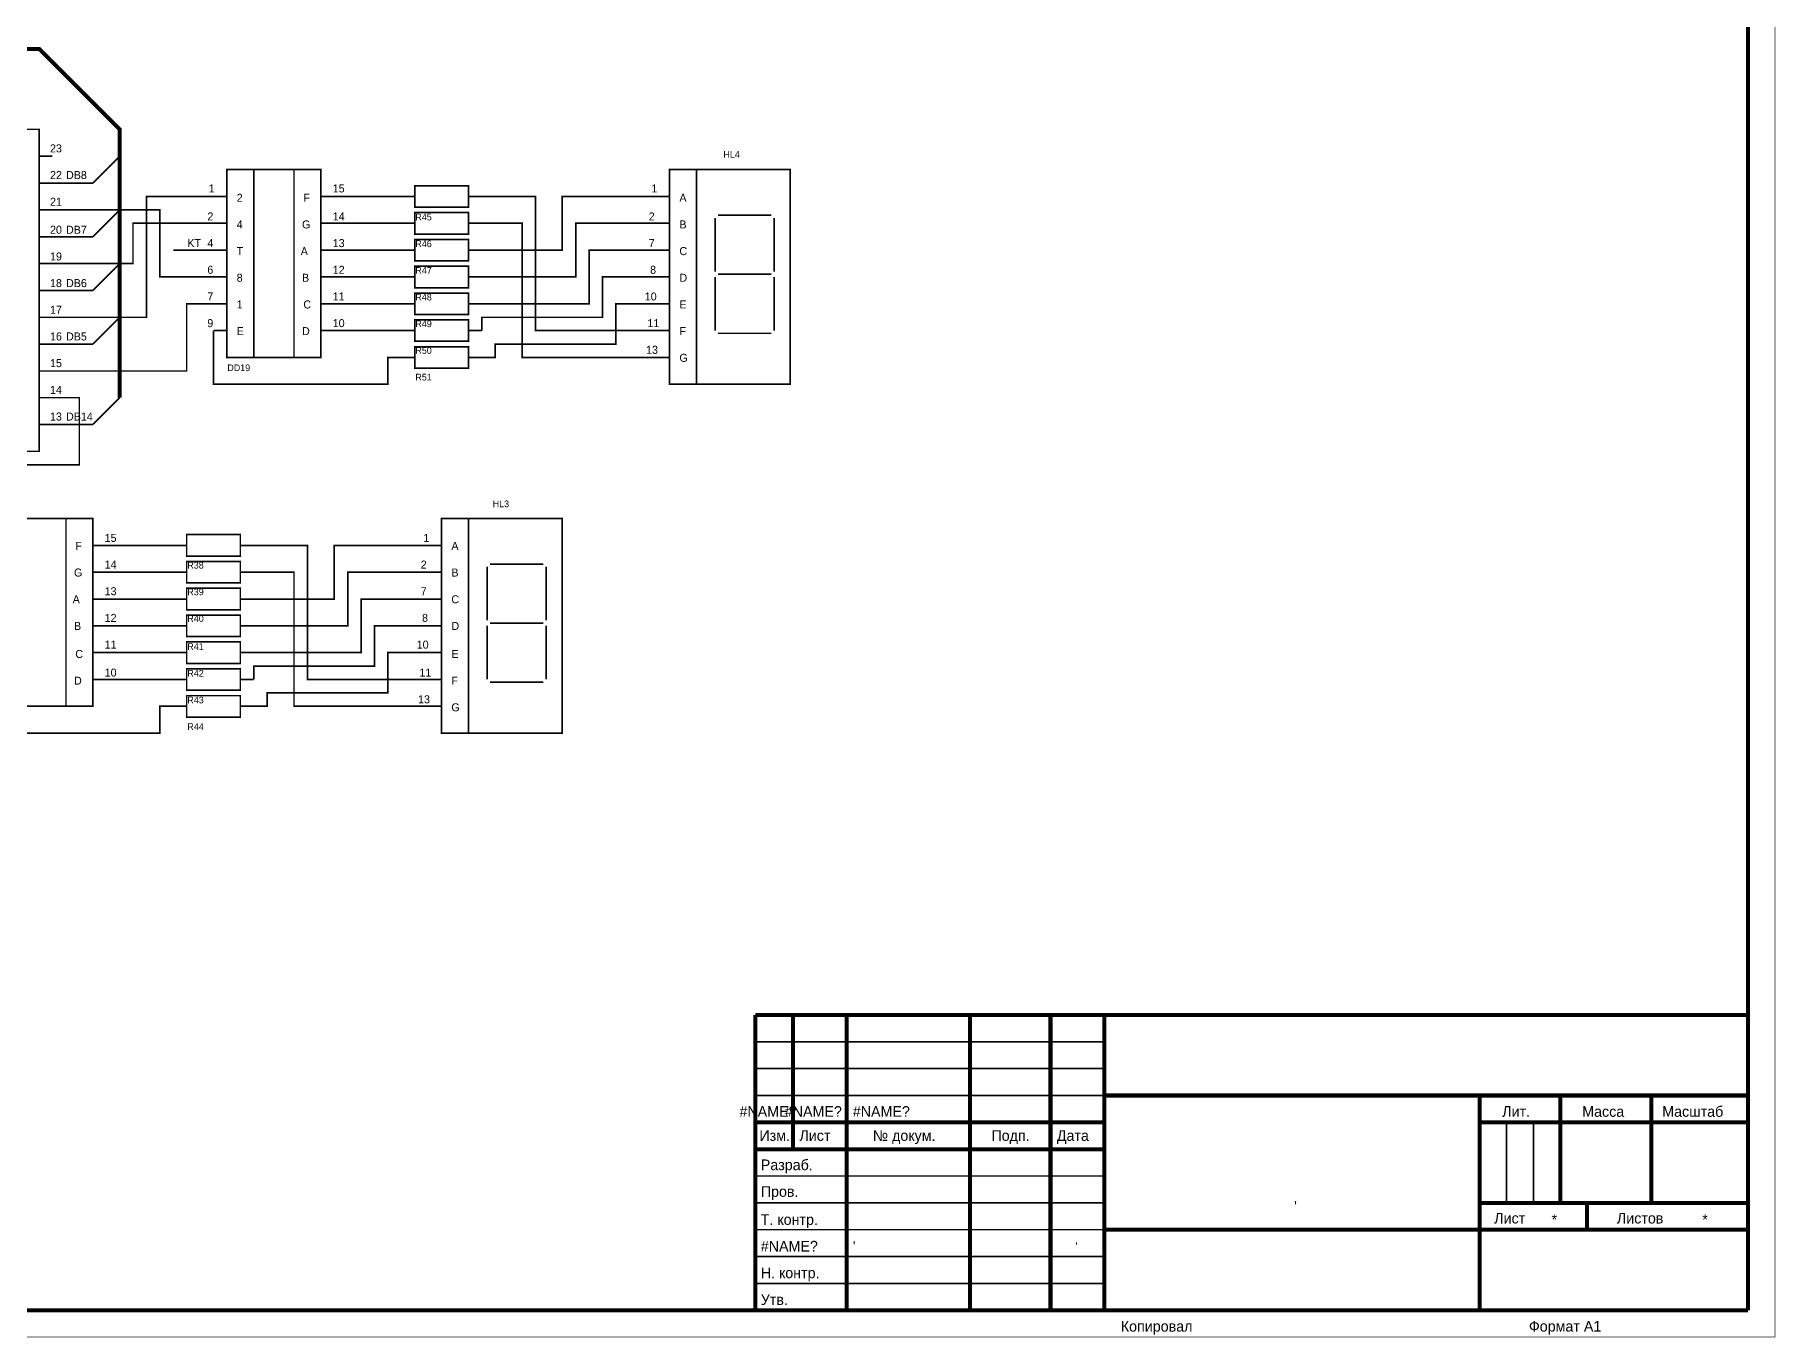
# Model space of a CAD drawing. Header units: millimetres. Extents: x 0 to 841, y 0 to 594.
# Drawn here: x 516.7 to 840.9, y 0 to 242.6 of the extents above; entities that cross this region are included whole.
import ezdxf

# ---------------------------------------------------------------- set-up
doc = ezdxf.new("R2010")
doc.units = ezdxf.units.MM
doc.layers.add('Sheet', color=255, linetype='Continuous')

msp = doc.modelspace()

# ---------------------------------------------------------------- linework, layer by layer
at = {"layer": 'Sheet'}
for points, const_width in [([(0.16, 594), (0.16, 0), (840.88, 0), (840.88, 594), (0.16, 594), (0.16, 594)], 0.0991), ([(0.16, 594), (0.16, 0), (840.88, 0), (840.88, 594), (0.16, 594), (0.16, 594)], 0.0991), ([(499.97, 224.99), (517.49, 224.99), (517.49, 165), (499.97, 165), (499.97, 224.99)], 0.3), ([(552.46, 217.5), (569.97, 217.5), (569.97, 182.49), (552.46, 182.49), (552.46, 217.5)], 0.3), ([(634.94, 217.5), (657.43, 217.5), (657.43, 177.49), (634.94, 177.49), (634.94, 217.5)], 0.3), ([(587.46, 214.49), (597.46, 214.49), (597.46, 210.48), (587.46, 210.48), (587.46, 214.49)], 0.3), ([(587.46, 209.48), (597.46, 209.48), (597.46, 205.48), (587.46, 205.48), (587.46, 209.48)], 0.3), ([(587.46, 204.48), (597.46, 204.48), (597.46, 200.48), (587.46, 200.48), (587.46, 204.48)], 0.3), ([(587.46, 199.48), (597.46, 199.48), (597.46, 195.47), (587.46, 195.47), (587.46, 199.48)], 0.3), ([(587.46, 194.48), (597.46, 194.48), (597.46, 190.47), (587.46, 190.47), (587.46, 194.48)], 0.3), ([(587.46, 189.48), (597.46, 189.48), (597.46, 185.5), (587.46, 185.5), (587.46, 189.48)], 0.3), ([(587.46, 184.48), (597.46, 184.48), (597.46, 180.5), (587.46, 180.5), (587.46, 184.48)], 0.3), ([(509.97, 152.48), (527.49, 152.48), (527.49, 117.5), (509.97, 117.5), (509.97, 152.48)], 0.3), ([(592.46, 152.48), (614.94, 152.48), (614.94, 112.49), (592.46, 112.49), (592.46, 152.48)], 0.3), ([(544.97, 149.49), (554.97, 149.49), (554.97, 145.49), (544.97, 145.49), (544.97, 149.49)], 0.3), ([(544.97, 144.49), (554.97, 144.49), (554.97, 140.48), (544.97, 140.48), (544.97, 144.49)], 0.3), ([(544.97, 139.49), (554.97, 139.49), (554.97, 135.48), (544.97, 135.48), (544.97, 139.49)], 0.3), ([(544.97, 134.49), (554.97, 134.49), (554.97, 130.48), (544.97, 130.48), (544.97, 134.49)], 0.3), ([(544.97, 129.49), (554.97, 129.49), (554.97, 125.48), (544.97, 125.48), (544.97, 129.49)], 0.3), ([(544.97, 124.49), (554.97, 124.49), (554.97, 120.48), (544.97, 120.48), (544.97, 124.49)], 0.3), ([(544.97, 119.48), (554.97, 119.48), (554.97, 115.48), (544.97, 115.48), (544.97, 119.48)], 0.3)]:
    msp.add_lwpolyline(points, close=True, dxfattribs=dict(at, const_width=const_width))
for points, const_width in [([(835.88, 589), (835.88, 4.97)], 0.749), ([(485, 239.99), (517.49, 239.99), (532.49, 224.99), (532.49, 175), (532.49, 175)], 0.749), ([(517.49, 219.99), (519.97, 219.99)], 0.3), ([(532.49, 219.99), (527.49, 214.98)], 0.3), ([(557.46, 217.5), (557.46, 182.49)], 0.3), ([(564.97, 217.5), (564.97, 182.49)], 0.3), ([(639.94, 217.5), (639.94, 177.49)], 0.3), ([(517.49, 214.98), (519.97, 214.98)], 0.3), ([(519.97, 214.98), (527.49, 214.98)], 0.3), ([(519.97, 189.97), (537.49, 189.97), (537.49, 212.5), (549.97, 212.5)], 0.3), ([(552.46, 212.5), (549.97, 212.5)], 0.3), ([(569.97, 212.5), (572.46, 212.5)], 0.3), ([(584.94, 212.5), (572.46, 212.5)], 0.3), ([(587.46, 212.5), (584.94, 212.5)], 0.3), ([(597.46, 212.5), (599.94, 212.5)], 0.3), ([(599.94, 212.5), (609.94, 212.5), (609.94, 187.49), (632.43, 187.49)], 0.3), ([(599.94, 202.49), (614.94, 202.49), (614.94, 212.5), (632.43, 212.5)], 0.3), ([(634.94, 212.5), (632.43, 212.5)], 0.3), ([(517.49, 209.98), (519.97, 209.98)], 0.3), ([(519.97, 209.98), (539.97, 209.98), (539.97, 197.49), (549.97, 197.49)], 0.3), ([(519.97, 199.98), (534.97, 199.98), (534.97, 207.5), (549.97, 207.5)], 0.3), ([(532.49, 209.98), (527.49, 204.98)], 0.3), ([(552.46, 207.5), (549.97, 207.5)], 0.3), ([(569.97, 207.5), (572.46, 207.5)], 0.3), ([(584.94, 207.5), (572.46, 207.5)], 0.3), ([(587.46, 207.5), (584.94, 207.5)], 0.3), ([(597.46, 207.5), (599.94, 207.5)], 0.3), ([(599.94, 207.5), (607.46, 207.5), (607.46, 182.49), (632.43, 182.49)], 0.3), ([(599.94, 197.49), (617.46, 197.49), (617.46, 207.5), (632.43, 207.5)], 0.3), ([(634.94, 207.5), (632.43, 207.5)], 0.3), ([(643.45, 198.49), (643.45, 208.49)], 0.3), ([(643.95, 208.99), (653.92, 208.99)], 0.3), ([(654.45, 198.49), (654.45, 208.49)], 0.3), ([(517.49, 204.98), (519.97, 204.98)], 0.3), ([(519.97, 204.98), (527.49, 204.98)], 0.3), ([(549.97, 202.49), (542.46, 202.49)], 0.3), ([(552.46, 202.49), (549.97, 202.49)], 0.3), ([(569.97, 202.49), (572.46, 202.49)], 0.3), ([(584.94, 202.49), (572.46, 202.49)], 0.3), ([(587.46, 202.49), (584.94, 202.49)], 0.3), ([(597.46, 202.49), (599.94, 202.49)], 0.3), ([(599.94, 192.49), (619.94, 192.49), (619.94, 202.49), (632.43, 202.49)], 0.3), ([(634.94, 202.49), (632.43, 202.49)], 0.3), ([(517.49, 199.98), (519.97, 199.98)], 0.3), ([(532.49, 199.98), (527.49, 194.98)], 0.3), ([(643.95, 197.99), (653.92, 197.99)], 0.3), ([(517.49, 194.98), (519.97, 194.98)], 0.3), ([(519.97, 194.98), (527.49, 194.98), (527.49, 194.98)], 0.3), ([(552.46, 197.49), (549.97, 197.49)], 0.3), ([(569.97, 197.49), (572.46, 197.49)], 0.3), ([(584.94, 197.49), (572.46, 197.49)], 0.3), ([(587.46, 197.49), (584.94, 197.49)], 0.3), ([(597.46, 197.49), (599.94, 197.49)], 0.3), ([(599.94, 187.49), (599.94, 189.97), (622.46, 189.97), (622.46, 197.49), (632.43, 197.49)], 0.3), ([(634.94, 197.49), (632.43, 197.49)], 0.3), ([(643.45, 197.49), (643.45, 187.49)], 0.3), ([(654.45, 197.49), (654.45, 187.49)], 0.3), ([(519.97, 179.97), (544.97, 179.97), (544.97, 192.49), (549.97, 192.49)], 0.3), ([(552.46, 192.49), (549.97, 192.49)], 0.3), ([(569.97, 192.49), (572.46, 192.49)], 0.3), ([(584.94, 192.49), (572.46, 192.49)], 0.3), ([(587.46, 192.49), (584.94, 192.49)], 0.3), ([(597.46, 192.49), (599.94, 192.49)], 0.3), ([(599.94, 182.49), (602.46, 182.49), (602.46, 184.97), (624.94, 184.97), (624.94, 192.49), (632.43, 192.49)], 0.3), ([(634.94, 192.49), (632.43, 192.49)], 0.3), ([(517.49, 189.97), (519.97, 189.97)], 0.3), ([(532.49, 189.97), (527.49, 184.97)], 0.3), ([(517.49, 184.97), (519.97, 184.97)], 0.3), ([(519.97, 184.97), (527.49, 184.97), (527.49, 184.97)], 0.3), ([(552.46, 187.49), (549.97, 187.49)], 0.3), ([(549.97, 187.49), (549.97, 177.49), (582.46, 177.49), (582.46, 182.49), (584.94, 182.49)], 0.3), ([(569.97, 187.49), (572.46, 187.49)], 0.3), ([(584.94, 187.49), (572.46, 187.49)], 0.3), ([(587.46, 187.49), (584.94, 187.49)], 0.3), ([(597.46, 187.49), (599.94, 187.49)], 0.3), ([(634.94, 187.49), (632.43, 187.49)], 0.3), ([(643.95, 186.99), (653.92, 186.99)], 0.3), ([(587.46, 182.49), (584.94, 182.49)], 0.3), ([(597.46, 182.49), (599.94, 182.49)], 0.3), ([(634.94, 182.49), (632.43, 182.49)], 0.3), ([(517.49, 179.97), (519.97, 179.97)], 0.3), ([(324.04, 162.48), (524.97, 162.48), (524.97, 175), (519.97, 175)], 0.3), ([(517.49, 175), (519.97, 175)], 0.3), ([(532.49, 175), (527.49, 170)], 0.3), ([(517.49, 170), (519.97, 170)], 0.3), ([(527.49, 170), (519.97, 170)], 0.3), ([(522.49, 152.48), (522.49, 117.5)], 0.3), ([(597.46, 152.48), (597.46, 112.49)], 0.3), ([(527.49, 147.47), (529.97, 147.47)], 0.3), ([(542.46, 147.47), (529.97, 147.47)], 0.3), ([(544.97, 147.47), (542.46, 147.47)], 0.3), ([(554.97, 147.47), (557.46, 147.47)], 0.3), ([(557.46, 147.47), (567.46, 147.47), (567.46, 122.5), (589.94, 122.5)], 0.3), ([(557.46, 137.47), (572.46, 137.47), (572.46, 147.47), (589.94, 147.47)], 0.3), ([(592.46, 147.47), (589.94, 147.47)], 0.3), ([(600.97, 133.49), (600.97, 143.5)], 0.3), ([(601.46, 144), (611.43, 144)], 0.3), ([(611.96, 133.49), (611.96, 143.5)], 0.3), ([(527.49, 142.47), (529.97, 142.47)], 0.3), ([(542.46, 142.47), (529.97, 142.47)], 0.3), ([(544.97, 142.47), (542.46, 142.47)], 0.3), ([(554.97, 142.47), (557.46, 142.47)], 0.3), ([(557.46, 142.47), (564.97, 142.47), (564.97, 117.5), (589.94, 117.5)], 0.3), ([(557.46, 132.5), (574.97, 132.5), (574.97, 142.47), (589.94, 142.47)], 0.3), ([(592.46, 142.47), (589.94, 142.47)], 0.3), ([(527.49, 137.47), (529.97, 137.47)], 0.3), ([(542.46, 137.47), (529.97, 137.47)], 0.3), ([(544.97, 137.47), (542.46, 137.47)], 0.3), ([(554.97, 137.47), (557.46, 137.47)], 0.3), ([(557.46, 127.5), (577.46, 127.5), (577.46, 137.47), (589.94, 137.47)], 0.3), ([(592.46, 137.47), (589.94, 137.47)], 0.3), ([(601.46, 133), (611.43, 133)], 0.3), ([(527.49, 132.5), (529.97, 132.5)], 0.3), ([(542.46, 132.5), (529.97, 132.5)], 0.3), ([(544.97, 132.5), (542.46, 132.5)], 0.3), ([(554.97, 132.5), (557.46, 132.5)], 0.3), ([(557.46, 122.5), (557.46, 124.98), (579.97, 124.98), (579.97, 132.5), (589.94, 132.5)], 0.3), ([(592.46, 132.5), (589.94, 132.5)], 0.3), ([(600.97, 132.5), (600.97, 122.5)], 0.3), ([(611.96, 132.5), (611.96, 122.5)], 0.3), ([(527.49, 127.5), (529.97, 127.5)], 0.3), ([(542.46, 127.5), (529.97, 127.5)], 0.3), ([(544.97, 127.5), (542.46, 127.5)], 0.3), ([(554.97, 127.5), (557.46, 127.5)], 0.3), ([(557.46, 117.5), (559.97, 117.5), (559.97, 119.98), (582.46, 119.98), (582.46, 127.5), (589.94, 127.5)], 0.3), ([(592.46, 127.5), (589.94, 127.5)], 0.3), ([(507.49, 122.5), (507.49, 112.49), (539.97, 112.49), (539.97, 117.5), (542.46, 117.5)], 0.3), ([(527.49, 122.5), (529.97, 122.5)], 0.3), ([(542.46, 122.5), (529.97, 122.5)], 0.3), ([(544.97, 122.5), (542.46, 122.5)], 0.3), ([(554.97, 122.5), (557.46, 122.5)], 0.3), ([(592.46, 122.5), (589.94, 122.5)], 0.3), ([(601.46, 122), (611.43, 122)], 0.3), ([(544.97, 117.5), (542.46, 117.5)], 0.3), ([(554.97, 117.5), (557.46, 117.5)], 0.3), ([(592.46, 117.5), (589.94, 117.5)], 0.3), ([(650.94, 59.99), (835.88, 59.99)], 0.749), ([(650.94, 4.97), (650.94, 59.99)], 0.749), ([(657.92, 59.99), (657.92, 34.98)], 0.749), ([(667.92, 4.97), (667.92, 59.99)], 0.749), ([(690.91, 4.97), (690.91, 59.99)], 0.749), ([(705.91, 4.97), (705.91, 59.99)], 0.749), ([(715.91, 4.97), (715.91, 59.99)], 0.749), ([(715.91, 54.99), (650.94, 54.99)], 0.3), ([(715.91, 49.99), (650.94, 49.99)], 0.3), ([(715.91, 44.98), (650.94, 44.98)], 0.3), ([(715.91, 44.98), (835.88, 44.98)], 0.749), ([(785.88, 44.98), (785.88, 4.97)], 0.749), ([(800.88, 44.98), (800.88, 24.98)], 0.749), ([(817.86, 44.98), (817.86, 24.98)], 0.749), ([(715.91, 39.98), (650.94, 39.98)], 0.749), ([(785.88, 39.98), (835.88, 39.98)], 0.749), ([(790.88, 39.98), (790.88, 24.98)], 0.3), ([(795.88, 39.98), (795.88, 24.98)], 0.3), ([(715.91, 34.98), (650.94, 34.98)], 0.749), ([(715.91, 29.98), (650.94, 29.98)], 0.3), ([(715.91, 24.98), (650.94, 24.98)], 0.3), ([(785.88, 24.98), (835.88, 24.98)], 0.749), ([(805.88, 24.98), (805.88, 19.98)], 0.749), ([(715.91, 19.98), (650.94, 19.98)], 0.3), ([(835.88, 19.98), (715.91, 19.98)], 0.749), ([(650.94, 14.97), (715.91, 14.97)], 0.3), ([(650.94, 9.97), (715.91, 9.97)], 0.3), ([(20.16, 4.97), (835.88, 4.97)], 0.749)]:
    msp.add_lwpolyline(points, dxfattribs=dict(at, const_width=const_width))

# ---------------------------------------------------------------- texts
for s, height, p in [('23', 1.491, (519.51, 220.7)), ('HL4', 1.243, (644.97, 219.71)), ('22', 1.491, (519.51, 215.73)), ('DB8', 1.491, (522.49, 215.73)), ('1', 1.49, (549.07, 213.24)), ('15', 1.491, (572.18, 213.24)), ('1', 1.49, (631.56, 213.24)), ('21', 1.491, (519.51, 210.76)), ('2', 1.49, (554.29, 211.5)), ('F', 1.49, (566.71, 211.5)), ('A', 1.49, (636.77, 211.5)), ('2', 1.49, (548.82, 208.02)), ('4', 1.49, (554.29, 206.53)), ('G', 1.49, (566.46, 206.53)), ('14', 1.491, (572.18, 208.02)), ('R45', 1.243, (587.58, 208.02)), ('2', 1.49, (631.06, 208.02)), ('B', 1.49, (636.77, 206.53)), ('20', 1.491, (519.51, 205.54)), ('DB7', 1.491, (522.49, 205.54)), ('KT', 1.491, (545.1, 203.05)), ('4', 1.49, (548.82, 203.05)), ('13', 1.491, (572.18, 203.05)), ('R46', 1.243, (587.58, 203.05)), ('7', 1.49, (631.06, 203.05)), ('19', 1.491, (519.51, 200.57)), ('T', 1.49, (554.29, 201.56)), ('A', 1.49, (566.22, 201.56)), ('C', 1.49, (636.77, 201.56)), ('6', 1.49, (548.82, 198.08)), ('8', 1.49, (554.29, 196.59)), ('B', 1.49, (566.46, 196.59)), ('12', 1.491, (572.18, 198.08)), ('R47', 1.243, (587.58, 198.08)), ('8', 1.49, (631.31, 198.08)), ('D', 1.49, (636.77, 196.59)), ('18', 1.491, (519.51, 195.6)), ('DB6', 1.491, (522.49, 195.6)), ('7', 1.49, (548.82, 193.11)), ('11', 1.491, (572.18, 193.11)), ('10', 1.491, (630.32, 193.11)), ('17', 1.491, (519.51, 190.63)), ('1', 1.49, (554.29, 191.62)), ('C', 1.49, (566.71, 191.62)), ('R48', 1.243, (587.58, 193.11)), ('E', 1.49, (636.77, 191.62)), ('9', 1.49, (548.82, 188.14)), ('E', 1.49, (554.29, 186.65)), ('D', 1.49, (566.46, 186.65)), ('10', 1.491, (572.18, 188.14)), ('R49', 1.243, (587.58, 188.14)), ('11', 1.491, (630.81, 188.14)), ('F', 1.49, (636.77, 186.65)), ('16', 1.491, (519.51, 185.66)), ('DB5', 1.491, (522.49, 185.66)), ('15', 1.491, (519.51, 180.69)), ('R50', 1.243, (587.58, 183.17)), ('13', 1.491, (630.56, 183.17)), ('G', 1.49, (636.77, 181.68)), ('DD19', 1.243, (552.55, 179.94)), ('R51', 1.243, (587.58, 178.2)), ('14', 1.491, (519.51, 175.71)), ('13', 1.491, (519.51, 170.74)), ('DB14', 1.491, (522.49, 170.74)), ('HL3', 1.243, (601.99, 154.59)), ('15', 1.491, (529.69, 148.13)), ('1', 1.49, (589.07, 148.13)), ('F', 1.49, (524.23, 146.64)), ('A', 1.49, (594.29, 146.64)), ('G', 1.49, (523.98, 141.67)), ('14', 1.491, (529.69, 143.16)), ('R38', 1.243, (545.1, 143.16)), ('2', 1.49, (588.58, 143.16)), ('B', 1.49, (594.29, 141.67)), ('13', 1.491, (529.69, 138.19)), ('R39', 1.243, (545.1, 138.19)), ('7', 1.49, (588.58, 138.19)), ('A', 1.49, (523.73, 136.69)), ('C', 1.49, (594.29, 136.69)), ('B', 1.49, (523.98, 131.72)), ('12', 1.491, (529.69, 133.22)), ('R40', 1.243, (545.1, 133.22)), ('8', 1.49, (588.82, 133.22)), ('D', 1.49, (594.29, 131.72)), ('11', 1.491, (529.69, 128.24)), ('10', 1.491, (587.83, 128.24)), ('C', 1.49, (524.23, 126.5)), ('R41', 1.243, (545.1, 128)), ('E', 1.49, (594.29, 126.5)), ('10', 1.491, (529.69, 123.03)), ('R42', 1.243, (545.1, 123.03)), ('11', 1.491, (588.33, 123.03)), ('D', 1.49, (523.98, 121.53)), ('F', 1.49, (594.29, 121.53)), ('R43', 1.243, (545.1, 118.05)), ('13', 1.491, (588.08, 118.05)), ('G', 1.49, (594.29, 116.56)), ('R44', 1.243, (545.1, 113.08)), ('#NAME?', 1.988, (647.96, 41.01)), ('#NAME?', 1.988, (656.4, 41.01)), ('#NAME?', 1.988, (669.07, 41.01)), ('Лит.', 1.988, (790.07, 41.01)), ('Масса', 1.988, (804.97, 41.01)), ('Масштаб', 1.988, (819.88, 41.01)), ('Изм.', 1.988, (651.68, 36.53)), ('Лист', 1.988, (659.14, 36.53)), ('№ докум.', 1.988, (672.8, 36.53)), ('Подп.', 1.988, (694.91, 36.53)), ('Дата', 1.988, (707.09, 36.53)), ('Разраб.', 1.988, (651.93, 31.07)), ('Пров.', 1.988, (651.93, 26.1)), ('Т. контр.', 1.988, (651.93, 20.88)), ("'", 1.99, (751.31, 23.36)), ('Лист', 1.988, (788.58, 21.13)), ('*', 1.99, (799.26, 20.88)), ('Листов', 1.988, (811.43, 21.13)), ('*', 1.99, (827.34, 20.88)), ('#NAME?', 1.988, (651.93, 15.91)), ("'", 1.99, (669.07, 15.91)), ("'", 1.49, (710.56, 16.15)), ('Н. контр.', 1.988, (651.93, 10.94)), ('Утв.', 1.988, (651.93, 5.96)), ('Копировал', 1.988, (719.01, 0.99)), ('Формат А1', 1.988, (795.04, 0.99))]:
    msp.add_text(s, height=height, dxfattribs=at).set_placement(p)

doc.saveas('drawing.dxf')
